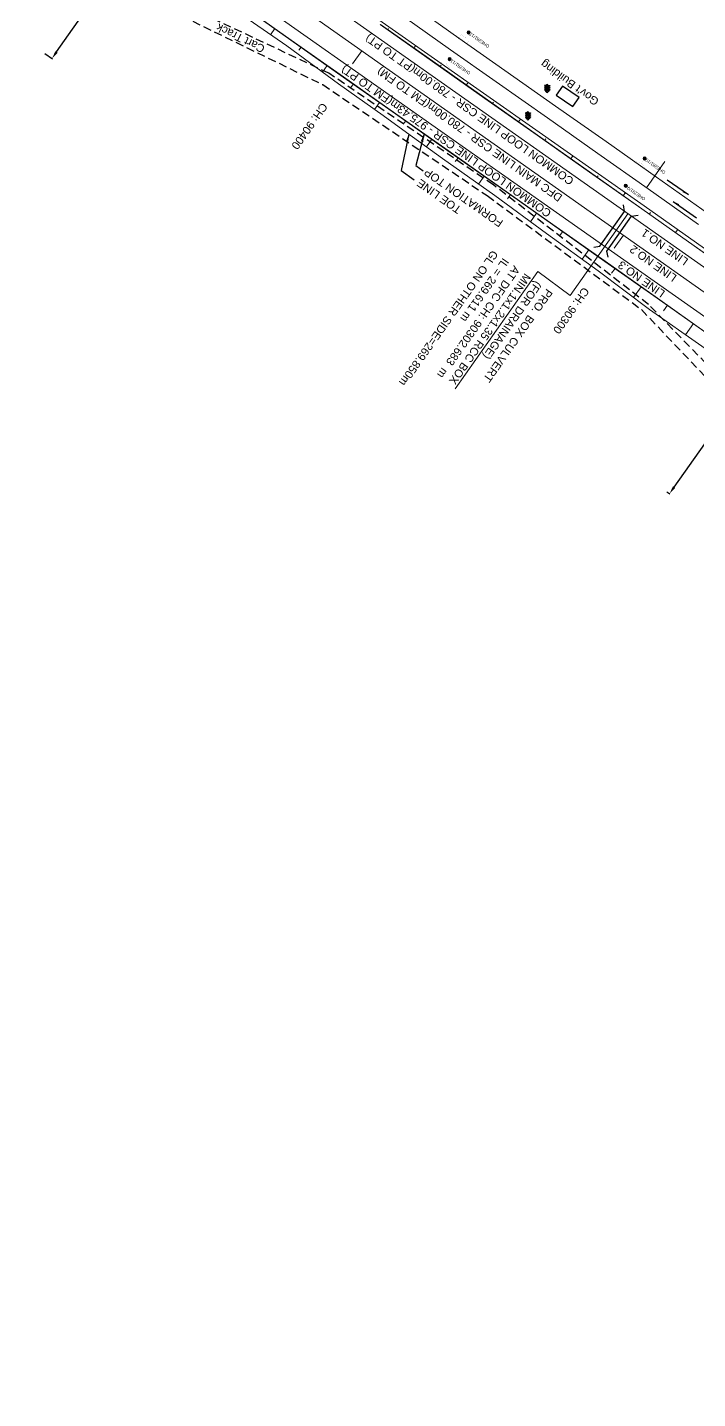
# Model space of a CAD drawing. Header units: metres. Extents: x 644418 to 1306172, y 3366650 to 6747308.
# Drawn here: x 659714.8 to 659924.1, y 3368379.2 to 3368807.6 of the extents above; entities that cross this region are included whole.
import ezdxf
from ezdxf.enums import TextEntityAlignment as Align

# ---------------------------------------------------------------- set-up
doc = ezdxf.new("R2010")
doc.units = ezdxf.units.M
doc.header["$MEASUREMENT"] = 0
doc.linetypes.add('CENTER', pattern=[2, 1.25, -0.25, 0.25, -0.25])
doc.linetypes.add('DASHED', pattern=[0.75, 0.5, -0.25])
doc.layers.get('Defpoints').update_dxf_attribs({"lineweight": 0})
for name, color, linetype, lineweight in [('BOUNDARY DIMENTION', 10, 'Continuous', 0), ('Existing Chainage', 7, 'Continuous', 0), ('Existing IR Track', 143, 'Continuous', 0), ('flow direction', 7, 'Continuous', 0), ('NEW PRO. BOX', 1, 'Continuous', 30), ('OHE MAST', 8, 'Continuous', 0), ('OHE MAST TEXT', 8, 'Continuous', 0), ('PROP-DFC Connecting line', 1, 'Continuous', 0), ('Proposed Chainage', 10, 'Continuous', 0), ('Proposed DFC Loop line', 1, 'Continuous', 0), ('PROPOSED DFCC TOE LINE', 239, 'Continuous', 0), ('PROPOSED DFCC TOE SLOPES', 239, 'Continuous', 0), ('PROPOSED DFCC TRACK', 1, 'Continuous', 0), ('TEXT (START & END) 1', 6, 'Continuous', 0)]:
    doc.layers.add(name, color=color, linetype=linetype, lineweight=lineweight)
for name, color, linetype in [('DFCC Boundary', 6, 'CENTER'), ('GOVT_BUILDING', 251, 'Continuous'), ('PROPOSED DFCC FORMATION LINE', 187, 'Continuous'), ('PROPOSED FORMATION LINE - PLAN', 187, 'Continuous'), ('Side Details', 251, 'Continuous'), ('SIGNAL_POST', 8, 'Continuous'), ('SUB_ROAD_EDGE', 34, 'Continuous'), ('Trolley Refuse', 10, 'Continuous')]:
    doc.layers.add(name, color=color, linetype=linetype)
doc.styles.get("Standard").update_dxf_attribs({"font": 'arial.ttf'})
doc.styles.add('Style-Arial', font='arial.ttf')
doc.dimstyles.new('DIM', dxfattribs={"dimtxt": 2.5, "dimasz": 2.5, "dimexe": 0.18, "dimexo": 0.0625, "dimgap": 0.09, "dimtad": 0, "dimtih": 1, "dimtoh": 1, "dimdec": 3, "dimzin": 0, "dimdsep": 46, "dimtxsty": 'Standard', "dimcen": 0.09, "dimadec": 0, "dimazin": 0, "dimtfac": 1, "dimtdec": 3, "dimtofl": 0, "dimtmove": 0, "dimatfit": 3, "dimfxl": 1, "dimtolj": 1, "dimtzin": 0, "dimarcsym": 0})
doc.dimstyles.new('ISO-25', dxfattribs={"dimtxt": 2.5, "dimasz": 2.5, "dimexe": 1.25, "dimexo": 0.625, "dimtad": 1, "dimtxsty": 'Standard', "dimcen": 2.5, "dimadec": 0, "dimazin": 0, "dimtfac": 1, "dimtmove": 0, "dimatfit": 3, "dimfxl": 1, "dimarcsym": 0})

# ---------------------------------------------------------------- blocks, each defined once
blk = doc.blocks.new('SIG')
for color, points in [(1, [(-0.22, 0.42, 0.180295), (-0.01, 0.33, -0.00255), (0.01, 0.33, -0.00255), (0.02, 0.33, 0.180295), (0.23, 0.42, -0.002654), (0.25, 0.44, 0.184495), (0.33, 0.65, 1.000001), (-0.32, 0.65, 0.184495), (-0.24, 0.44, -0.002654)]), (2, [(0.23, -0.23, -0.002654), (0.25, -0.21, 0.184495), (0.33, 0.01, 1.000001), (-0.32, 0.01, 0.184495), (-0.24, -0.21, -0.002654), (-0.22, -0.23, 0.180295), (-0.01, -0.32, -0.00255), (0.01, -0.32, -0.00255), (0.02, -0.32, 0.180295)]), (3, [(0.23, -0.88, -0.002654), (0.25, -0.86, 0.184495), (0.33, -0.64, 1.000001), (-0.32, -0.64, 0.184495), (-0.24, -0.86, -0.002654), (-0.22, -0.88, 0.395599)])]:
    blk.add_hatch(color=color).paths.add_polyline_path(points)
for p, q in [((-0.31, 0.98), (-0.32, -0.9)), ((0.33, -0.9), (0.32, 0.98))]:
    blk.add_line(p, q)
for points in [[(-0.31, 0.98), (-0.81, 0.98, 0.198758), (-0.42, 0.41, 0.003814), (-0.31, 0.39, 0.003814)], [(-0.31, 0.33), (-0.81, 0.33, 0.198758), (-0.42, -0.23, 0.003727), (-0.32, -0.26, 0.003727)], [(0.32, 0.98), (0.82, 0.98, -0.198758), (0.44, 0.41, -0.003814), (0.32, 0.39, -0.003814)], [(0.32, 0.33), (0.82, 0.33, -0.198758), (0.44, -0.23, -0.003727), (0.33, -0.26, -0.003727)], [(-0.32, -0.32), (-0.81, -0.32, 0.198758), (-0.42, -0.88, 0.003639), (-0.32, -0.9)], [(0.33, -0.32), (0.82, -0.32, -0.198758), (0.44, -0.88, -0.003639), (0.33, -0.9)]]:
    blk.add_lwpolyline(points, format="xyb")
for centre, radius, start, end in [((0.01, 0.91), 0.324, 12.4049, 167.5951), ((0.01, 0.81), 0.357, 27.7578, 152.2422), ((0.01, -0.9), 0.324, 181.4572, 358.5428)]:
    blk.add_arc(centre, radius, start, end)
blk = doc.blocks.new('OHE MAST')
h = blk.add_hatch(color=256)
edge = h.paths.add_edge_path()
edge.add_arc((0, 0), 0.514, 0, 360)
at = {"const_width": 0.01, "flags": 128}
for points in [[(1.5, 3.5), (1.5, 2), (-1.5, 2), (-1.5, 3.5)], [(0, 2), (0, 0)]]:
    blk.add_lwpolyline(points, dxfattribs=at)
blk.add_circle((0, 0), 0.514)
blk = doc.blocks.new('*D1784')
at = {"layer": 'BOUNDARY DIMENTION', "color": 0, "lineweight": -2, "transparency": 16777216}
for p, q in [((659749.84, 3368841.63), (659752.21, 3368839.96)), ((659750.63, 3368838.02), (659735.95, 3368817.17)), ((659723.85, 3368799.97), (659734.38, 3368814.93)), ((659720.19, 3368799.49), (659722.56, 3368797.82))]:
    blk.add_line(p, q, dxfattribs=at)
at = {"layer": 'BOUNDARY DIMENTION', "color": 0, "transparency": 16777216}
for points in [[(659750.29, 3368838.26), (659750.97, 3368837.78), (659752.07, 3368840.07)], [(659723.51, 3368800.21), (659724.19, 3368799.73), (659722.41, 3368797.93)]]:
    blk.add_solid(points, dxfattribs=at)
at = {"layer": 'Defpoints', "color": 0, "transparency": 16777216}
for p in [(659749.79, 3368841.67), (659720.14, 3368799.52), (659722.41, 3368797.93)]:
    blk.add_point(p, dxfattribs=at)
at = {"layer": 'BOUNDARY DIMENTION', "color": 0, "transparency": 16777216, "insert": (659735.17, 3368816.05), "char_height": 2.5, "attachment_point": 5, "rotation": 145}
blk.add_mtext('\\A1;51.530 m', dxfattribs=at)
blk = doc.blocks.new('*D1819')
at = {"layer": 'Defpoints', "color": 0, "linetype": 'Continuous', "ltscale": 0.5, "transparency": 16777216}
for p in [(659957.21, 3368723.01), (659958.05, 3368722.42), (659914.51, 3368662.57)]:
    blk.add_point(p, dxfattribs=at)
at = {"layer": 'DFCC Boundary', "color": 0, "linetype": 'Continuous', "lineweight": -2, "ltscale": 0.5, "transparency": 16777216}
for p, q in [((659957.26, 3368722.98), (659958.19, 3368722.32)), ((659956.6, 3368720.38), (659932.71, 3368686.56)), ((659916.79, 3368664.02), (659931.14, 3368684.33)), ((659914.56, 3368662.54), (659915.5, 3368661.88))]:
    blk.add_line(p, q, dxfattribs=at)
at = {"layer": 'DFCC Boundary', "color": 0, "linetype": 'Continuous', "ltscale": 0.5, "transparency": 16777216}
for points in [[(659956.26, 3368720.62), (659956.94, 3368720.14), (659958.05, 3368722.42)], [(659916.45, 3368664.26), (659917.13, 3368663.78), (659915.35, 3368661.98)]]:
    blk.add_solid(points, dxfattribs=at)
at = {"layer": 'DFCC Boundary', "color": 0, "linetype": 'Continuous', "ltscale": 0.5, "transparency": 16777216, "insert": (659931.93, 3368685.44), "char_height": 2.5, "attachment_point": 5, "rotation": 145}
blk.add_mtext('\\A1;74.0 m', dxfattribs=at)

msp = doc.modelspace()

# ---------------------------------------------------------------- linework, layer by layer
at = {"layer": 'Existing Chainage', "color": 0, "linetype": 'Continuous', "lineweight": 13, "flags": 128}
msp.add_lwpolyline([(659913.9276, 3368765.7352), (659908.1566, 3368757.5684)], dxfattribs=at)
at = {"layer": 'Existing IR Track', "flags": 128}
for points in [[(659832.5531, 3368810.8273), (659846.9661, 3368800.6706), (659861.2421, 3368790.6105), (659877.199, 3368779.3898), (659892.9726, 3368768.298), (659908.7095, 3368757.1778), (659924.4006, 3368746.0898)], [(659834.839, 3368814.6655), (659849.5301, 3368804.3119), (659863.8927, 3368794.1899), (659879.7694, 3368783.0392), (659895.5429, 3368771.961), (659911.3001, 3368760.8555), (659927.2399, 3368749.6213)]]:
    msp.add_lwpolyline(points, dxfattribs=at)
at = {"layer": 'GOVT_BUILDING', "linetype": 'Continuous'}
msp.add_polyline3d([(659879.932, 3368786.475, 270.335), (659885.126, 3368782.954, 270.29), (659887.136, 3368785.753, 272.354), (659881.9419, 3368789.2741, 272.354)], close=True, dxfattribs=at)
at = {"layer": 'NEW PRO. BOX'}
for points in [[(659891.6975, 3368738.9552), (659893.6203, 3368739.2877), (659901.2884, 3368750.1655), (659900.9374, 3368752.1949)], [(659896.1567, 3368735.811), (659895.8242, 3368737.7338), (659903.4995, 3368748.6219), (659905.5289, 3368748.9728)]]:
    msp.add_lwpolyline(points, dxfattribs=at)
at = {"layer": 'PROP-DFC Connecting line', "linetype": 'Continuous', "lineweight": 0}
msp.add_line((659123.2101, 3369298.6585), (661015.1257, 3367964.985), dxfattribs=at)
at = {"layer": 'Proposed Chainage', "lineweight": 0, "flags": 128}
for points in [[(659816.353, 3368796.275), (659819.2338, 3368800.3617)], [(659898.0863, 3368738.6585), (659900.9671, 3368742.7452)]]:
    msp.add_lwpolyline(points, dxfattribs=at)
at = {"layer": 'Proposed DFC Loop line'}
msp.add_line((659226.6259, 3369210.4636), (661057.9935, 3367919.4725), dxfattribs=at)
at = {"layer": 'PROPOSED DFCC FORMATION LINE', "lineweight": 0, "flags": 128}
for points in [[(660084.0296, 3368601.4024), (660074.99, 3368607.7747), (660058.6433, 3368619.298), (660042.2967, 3368630.8213), (660025.95, 3368642.3446), (660009.6033, 3368653.8679), (659993.2567, 3368665.3912), (659976.91, 3368676.9145), (659960.5633, 3368688.4378), (659944.2167, 3368699.9611), (659927.87, 3368711.4844), (659911.5233, 3368723.0077), (659895.1767, 3368734.531), (659878.83, 3368746.0543), (659862.4833, 3368757.5776), (659846.1367, 3368769.1009), (659829.79, 3368780.6242), (659813.4433, 3368792.1475), (659797.0967, 3368803.6708), (659780.75, 3368815.1941)], [(660084.0584, 3368601.4433), (660075.0188, 3368607.8155), (660058.6721, 3368619.3388), (660042.3255, 3368630.8621), (660025.9788, 3368642.3855), (660009.6321, 3368653.9088), (659993.2855, 3368665.4321), (659976.9388, 3368676.9554), (659960.5921, 3368688.4787), (659944.2455, 3368700.002), (659927.8988, 3368711.5253), (659911.5521, 3368723.0486), (659895.2055, 3368734.5719), (659878.8588, 3368746.0952), (659862.5121, 3368757.6185), (659846.1655, 3368769.1418), (659829.8188, 3368780.6651), (659813.4721, 3368792.1884), (659797.1255, 3368803.7117), (659780.7788, 3368815.235)], [(659939.4221, 3368727.8719), (659923.0754, 3368739.3952), (659906.7288, 3368750.9185), (659890.3821, 3368762.4418), (659874.0354, 3368773.9651), (659857.6888, 3368785.4884), (659841.3421, 3368797.0117), (659824.9954, 3368808.535)], [(659939.4509, 3368727.9128), (659923.1042, 3368739.4361), (659906.7576, 3368750.9594), (659890.4109, 3368762.4827), (659874.0642, 3368774.006), (659857.7176, 3368785.5293), (659841.3709, 3368797.0526), (659825.0243, 3368808.5759)]]:
    msp.add_lwpolyline(points, dxfattribs=at)
at = {"layer": 'PROPOSED DFCC TOE LINE', "lineweight": 0, "flags": 128}
for points in [[(659738.3467, 3368870.86), (659743.8267, 3368866.9525), (659760.1107, 3368855.3403), (659776.4352, 3368843.7855), (659792.7351, 3368832.1959), (659809.1071, 3368820.7086), (659825.5516, 3368809.3239), (659841.9213, 3368797.8334), (659858.3129, 3368786.3738), (659874.6783, 3368774.877), (659891.0542, 3368763.3953), (659907.4172, 3368751.8951), (659923.7727, 3368740.3844), (659940.094, 3368728.8251), (659956.4253, 3368717.2799), (659972.7776, 3368705.7646), (659989.1311, 3368694.251), (660005.5091, 3368682.7722), (660021.9132, 3368671.3303), (660038.1818, 3368659.6963), (660054.4529, 3368648.0659), (660071.0982, 3368636.9662), (660072.2881, 3368636.0889)], [(660051.9218, 3368616.6914), (660039.7886, 3368627.2634), (660023.1394, 3368638.3575), (660006.8295, 3368649.9331), (659997.0481, 3368657.1106), (659986.9505, 3368664.4245), (659974.3812, 3368673.3272), (659958.0998, 3368684.943), (659941.7556, 3368696.4699), (659925.4244, 3368708.0151), (659909.0755, 3368719.5353), (659893.0799, 3368731.5566), (659876.891, 3368743.3036), (659860.7409, 3368755.1059), (659844.4407, 3368766.6951), (659833.1975, 3368774.8456), (659825.9322, 3368780.084), (659811.9588, 3368790.0417), (659795.8369, 3368801.8838), (659779.3493, 3368813.2071)]]:
    msp.add_lwpolyline(points, dxfattribs=at)
at = {"layer": 'PROPOSED DFCC TOE SLOPES', "linetype": 'Continuous', "lineweight": 0, "flags": 128}
for points in [[(659792.0765, 3368807.2709), (659790.7444, 3368805.3812)], [(659827.3464, 3368806.939), (659827.6116, 3368807.3153)], [(659800.2498, 3368801.5092), (659799.5841, 3368800.5648)], [(659835.5197, 3368801.1773), (659836.0618, 3368801.9464)], [(659808.4231, 3368795.7476), (659806.9793, 3368793.6994)], [(659843.693, 3368795.4157), (659843.9714, 3368795.8106)], [(659816.5965, 3368789.9859), (659815.8342, 3368788.9046)], [(659851.8664, 3368789.654), (659852.4456, 3368790.4757)], [(659824.7698, 3368784.2243), (659823.2158, 3368782.0198)], [(659860.0397, 3368783.8924), (659860.3387, 3368784.3165)], [(659832.9431, 3368778.4626), (659832.1809, 3368777.3813)], [(659868.213, 3368778.1307), (659868.8203, 3368778.9922)], [(659841.1165, 3368772.701), (659839.4388, 3368770.3211)], [(659876.3864, 3368772.3691), (659876.6954, 3368772.8075)], [(659849.2898, 3368766.9393), (659848.423, 3368765.7097)], [(659884.5597, 3368766.6074), (659885.1925, 3368767.5051)], [(659857.4631, 3368761.1777), (659855.7063, 3368758.6854)], [(659892.733, 3368760.8458), (659893.0558, 3368761.3037)], [(659865.6365, 3368755.416), (659864.7321, 3368754.1331)], [(659900.9064, 3368755.0841), (659901.5601, 3368756.0115)], [(659873.8098, 3368749.6544), (659871.9027, 3368746.949)], [(659909.0797, 3368749.3225), (659909.4101, 3368749.7912)], [(659881.9831, 3368743.8927), (659880.9841, 3368742.4756)], [(659917.253, 3368743.5608), (659917.9183, 3368744.5046)], [(659890.1565, 3368738.1311), (659888.0796, 3368735.1849)], [(659898.3298, 3368732.3694), (659897.2335, 3368730.8142)], [(659906.5031, 3368726.6078), (659904.1349, 3368723.2483)], [(659914.6765, 3368720.8461), (659913.4383, 3368719.0898)], [(659922.8498, 3368715.0845), (659920.3747, 3368711.5733)]]:
    msp.add_lwpolyline(points, dxfattribs=at)
at = {"layer": 'PROPOSED DFCC TRACK', "color": 12, "flags": 128}
msp.add_lwpolyline([(661185.0561, 3367837.5487), (661104.7692, 3367894.1456), (658600.7836, 3369659.2873)], dxfattribs=at)
at = {"layer": 'SUB_ROAD_EDGE', "color": 88, "linetype": 'DASHED', "ltscale": 5}
for points in [[(660016.865, 3368601.841), (659997.762, 3368629.988), (659966.155, 3368662.331), (659908.761, 3368721.108), (659860.335, 3368758.441), (659808.881, 3368793.355), (659734.226, 3368828.509)], [(659732.686, 3368826.004), (659807.028, 3368789.77), (659858.413, 3368755.087), (659906.59, 3368719.477), (659963.179, 3368659.987), (659995.896, 3368626.701), (660013.994, 3368598.369)]]:
    msp.add_lwpolyline(points, dxfattribs=at)
at = {"layer": 'TEXT (START & END) 1', "color": 1, "linetype": 'Continuous', "lineweight": 0}
msp.add_lwpolyline([(659848.3878, 3368694.7463), (659874.205, 3368731.359), (659884.3702, 3368723.8454), (659902.3811, 3368749.3952)], dxfattribs=at)

# ---------------------------------------------------------------- block references
at = {"layer": 'OHE MAST', "color": 2, "rotation": 143.3908318566117}
for p in [(659852.609, 3368806.078), (659846.67, 3368797.74), (659907.593, 3368766.702), (659901.701, 3368758.155)]:
    msp.add_blockref('OHE MAST', p, dxfattribs=at)
at = {"layer": 'SIGNAL_POST', "linetype": 'Continuous'}
for p in [(659877.135, 3368788.537, 270.521), (659871.124, 3368780.027, 270.469)]:
    msp.add_blockref('SIG', p, dxfattribs=at)

# ---------------------------------------------------------------- texts
at = {"layer": 'OHE MAST TEXT'}
for s, p in [('OHE281/12', (659855.9559, 3368803.6258)), ('OHE281/11', (659850.0169, 3368795.2878)), ('OHE281/10', (659910.9554, 3368764.2663)), ('OHE281/9', (659904.9716, 3368755.7423))]:
    msp.add_text(s, height=1, rotation=145, dxfattribs=at).set_placement(p, align=Align.MIDDLE_CENTER)
at = {"layer": 'Proposed Chainage', "lineweight": 0, "char_height": 2.5, "attachment_point": 4, "rotation": 234.818733, "line_spacing_factor": 0.6, "style": 'Style-Arial'}
for s, insert in [('CH: 90400', (659807.7105, 3368783.5984)), ('CH: 90300', (659889.4438, 3368725.9819))]:
    msp.add_mtext(s, dxfattribs=dict(at, insert=insert))
at = {"layer": 'PROPOSED DFCC TOE LINE', "lineweight": 0}
msp.add_text('TOE LINE', height=2.5, rotation=144.865687, dxfattribs=at).set_placement((659837.5776, 3368760.4441), align=Align.RIGHT)
at = {"layer": 'PROPOSED FORMATION LINE - PLAN', "lineweight": 0}
msp.add_text('FORMATION TOP', height=2.5, rotation=144.865687, dxfattribs=at).set_placement((659839.8223, 3368763.8507), align=Align.RIGHT)
at = {"layer": 'Side Details'}
msp.add_text("Gov't Building", height=2.5, rotation=144.100313, dxfattribs=at).set_placement((659893.5628, 3368785.0566))
at = {"layer": 'SUB_ROAD_EDGE', "color": 88, "linetype": 'DASHED', "ltscale": 5}
msp.add_text('Cart Track', height=2.5, rotation=154.015577, dxfattribs=at).set_placement((659789.1965, 3368801.8082))
at = {"layer": 'TEXT (START & END) 1', "color": 10, "insert": (659879.0241, 3368724.7846), "char_height": 2.5, "attachment_point": 1, "rotation": 234.818733, "style": 'Style-Arial'}
msp.add_mtext_dynamic_manual_height_columns('PRO.^IBOX CULVERT\\P(FOR DRAINAGE)\\PMIN.1x1.2x1.35 RCC BOX\\PAT DFC CH: {\\fArial|b0|i0|c0|p34;90302.683\\fArial|b0|i0|c0|p39;\\C256; \\fArial|b0|i0|c0|p34;\\C10; m\\fArial|b0|i0|c0|p39;\\C1;\\P}IL = 269.611 m\\PGL ON OTHER SIDE={\\C1;269.850}m', width=50.55706, gutter_width=2.5, heights=[0], dxfattribs=at)
at = {"layer": 'Trolley Refuse', "color": 10, "linetype": 'Continuous', "lineweight": 13, "style": 'Style-Arial'}
for s, p in [('COMMON LOOP LINE CSR - 780.00m(PT TO PT)', (659820.7114, 3368804.7273)), ('COMMON LOOP LINE CSR - 975.43m(FM TO PT)', (659813.1795, 3368794.9983)), ('DFC MAIN LINE CSR - 780.00m(FM TO FM)', (659824.3912, 3368794.4059))]:
    msp.add_text(s, height=2.5, rotation=144.7, dxfattribs=at).set_placement(p, align=Align.MIDDLE_RIGHT)
at = {"layer": 'Trolley Refuse', "linetype": 'Continuous', "lineweight": 13, "style": 'Style-Arial'}
for s, p in [('LINE NO.1  ', (659905.3619, 3368744.9897)), ('LINE NO.2  ', (659901.7608, 3368739.8814)), ('LINE NO.3  ', (659898.1052, 3368734.9541))]:
    msp.add_text(s, height=2.5, rotation=144.7, dxfattribs=at).set_placement(p, align=Align.MIDDLE_RIGHT)

# ---------------------------------------------------------------- dimensions: what is measured, and where the dimension line sits
at = {"layer": 'BOUNDARY DIMENTION'}
dim = msp.add_linear_dim(base=(659722.41, 3368797.925), p1=(659749.7936, 3368841.6656), p2=(659720.1373, 3368799.5244), angle=234.864559, dimstyle='DIM', override={"dimpost": ' m'}, dxfattribs=at)
dim.commit()
dim.dimension.update_dxf_attribs({"geometry": '*D1784', "text_midpoint": (659735.1653, 3368816.0502), "dimtype": 129, "text_rotation": 145})
at = {"layer": 'DFCC Boundary', "linetype": 'Continuous', "ltscale": 0.5}
dim = msp.add_linear_dim(base=(659958.0467, 3368722.4225), p1=(659914.5138, 3368662.5731), p2=(659957.2081, 3368723.0148), angle=54.763626, dimstyle='DIM', override={"dimdec": 1, "dimpost": ' m', "dimtmove": 2}, dxfattribs=at)
dim.commit()
dim.dimension.update_dxf_attribs({"geometry": '*D1819', "text_midpoint": (659931.9254, 3368685.4431), "dimtype": 129, "text_rotation": 145})

# ---------------------------------------------------------------- leaders
at = {"layer": 'flow direction', "lineweight": 0}
for points in [[(659921.241, 3368755.2864), (659914.6245, 3368759.9353)], [(659916.5338, 3368753.303), (659923.8253, 3368748.1798)]]:
    msp.add_leader(points, dimstyle='ISO-25', override={"dimtxt": 0.5, "dimasz": 2, "dimtad": 0}, dxfattribs=at)
at = {"layer": 'PROPOSED DFCC TOE LINE', "lineweight": 0}
msp.add_leader([(659833.8909, 3368774.343), (659831.5189, 3368762.9117), (659835.5492, 3368760.063)], dimstyle='ISO-25', override={"dimtxt": 3, "dimasz": 2.5, "dimgap": 0.625, "dimtad": 0, "dimdec": 3, "dimzin": 2, "dimtdec": 3}, dxfattribs=at)
at = {"layer": 'PROPOSED FORMATION LINE - PLAN', "lineweight": 0}
msp.add_leader([(659838.6806, 3368774.396), (659836.0612, 3368764.4627), (659838.365, 3368762.821)], dimstyle='ISO-25', override={"dimtxt": 3, "dimasz": 2.5, "dimgap": 0.625, "dimtad": 0, "dimdec": 3, "dimzin": 2, "dimtdec": 3}, dxfattribs=at)

doc.saveas('drawing.dxf')
